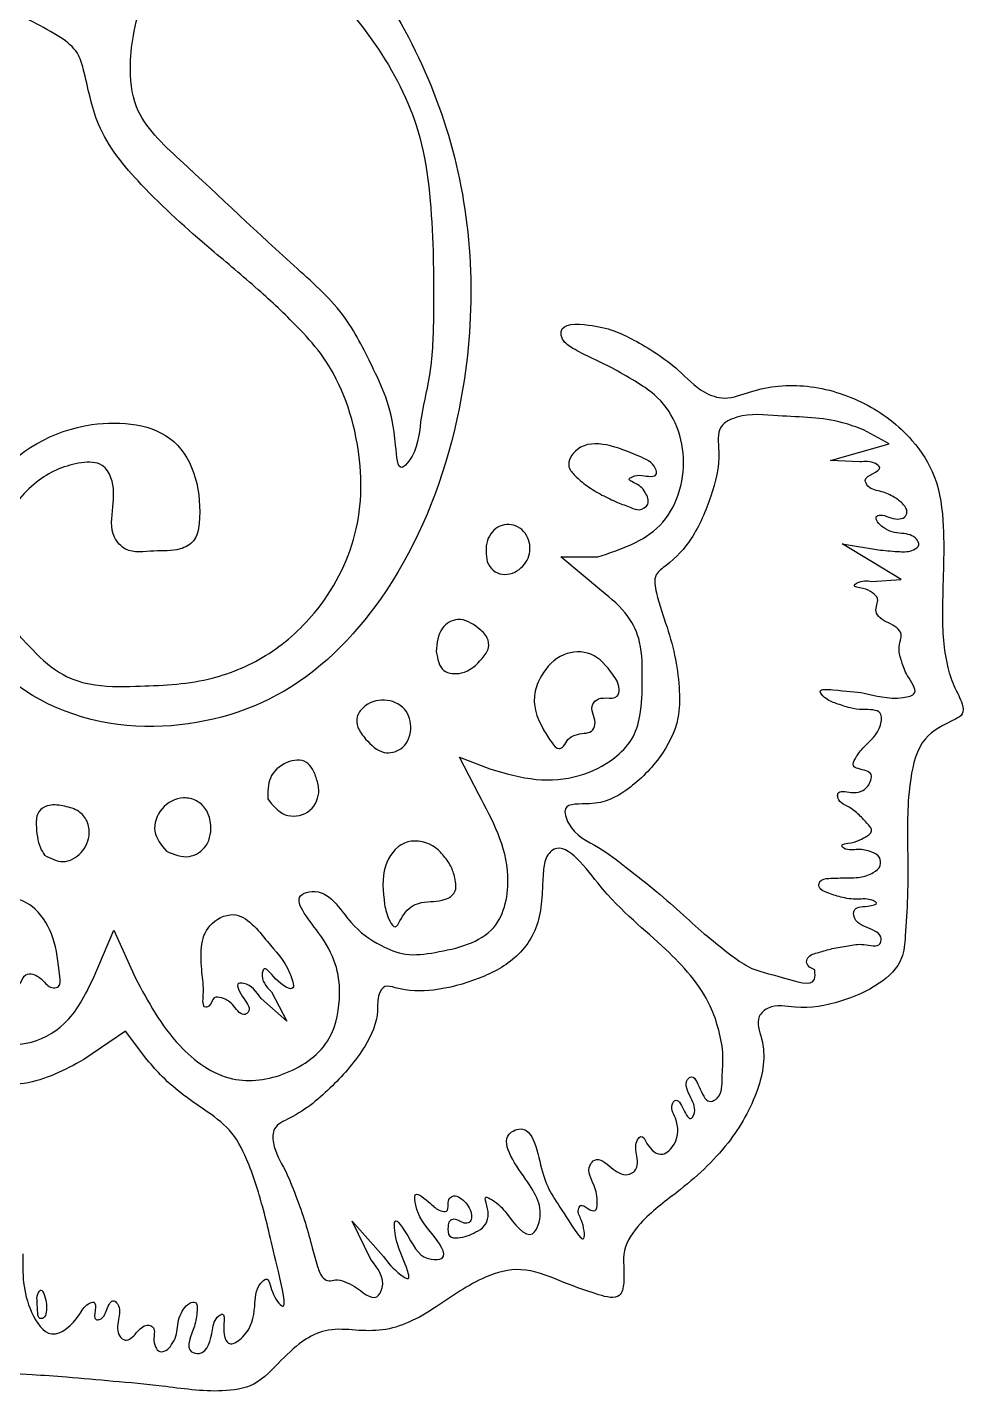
# Model space of a CAD drawing. Extents: x 1 to 188, y -1 to 173.
# Drawn here: x 155.21 to 176.26, y 33.86 to 64.56 of the extents above; entities that cross this region are included whole.
import ezdxf

# ---------------------------------------------------------------- set-up
doc = ezdxf.new("R2010")
doc.units = 0
doc.layers.get('0').update_dxf_attribs({"linetype": 'CONTINUOUS'})

msp = doc.modelspace()

# ---------------------------------------------------------------- linework, layer by layer
at = {"color": 7}
for p, q in [((164.331073, 59.525141), (164.331073, 59.525141)), ((174.590001, 55.191938), (174.012072, 55.506451)), ((173.267084, 54.81538), (173.928543, 55.003658)), ((173.928543, 55.003658), (174.590001, 55.191938)), ((173.928543, 54.784956), (173.267084, 54.81538)), ((168.128585, 54.038937), (168.128585, 54.038937)), ((174.193126, 52.539069), (173.531668, 52.942591)), ((173.531668, 52.942591), (174.391563, 52.800893)), ((165.549003, 52.535929), (165.549003, 52.535929)), ((168.11779, 51.881225), (167.201749, 52.645974)), ((167.201749, 52.645974), (168.032435, 52.645974)), ((174.854584, 52.135551), (174.193126, 52.539069)), ((174.193126, 52.095482), (174.854584, 52.135551)), ((164.403543, 50.513692), (164.403543, 50.513692)), ((162.814032, 48.547335), (162.814032, 48.547335)), ((166.815696, 48.75176), (166.815696, 48.75176)), ((165.35845, 47.298681), (164.924322, 48.138186)), ((164.924322, 48.138186), (165.607238, 47.878537)), ((160.611111, 47.202672), (160.611111, 47.202672)), ((155.593235, 45.934051), (155.593235, 45.934051)), ((158.334239, 46.021429), (158.334239, 46.021429)), ((163.240355, 44.825626), (163.240355, 44.825626)), ((156.685409, 43.150814), (157.14999, 44.244765)), ((157.14999, 44.244765), (157.635448, 43.168226)), ((172.914077, 43.352789), (172.914157, 43.352781)), ((159.132752, 43.291104), (159.132752, 43.291104)), ((161.040953, 42.194932), (160.461886, 42.709264)), ((160.694534, 42.856391), (161.040953, 42.194932)), ((157.413648, 41.971558), (156.476811, 41.332195)), ((157.894131, 41.334579), (157.413648, 41.971558)), ((162.933518, 36.837131), (162.508279, 37.697026)), ((162.508279, 37.697026), (163.212547, 36.903276)), ((162.93365, 36.83712), (162.933518, 36.837131)), ((155.428558, 35.86698), (155.428585, 35.86698)), ((158.582577, 35.315774), (158.582709, 35.315766)), ((155.310898, 34.241909), (154.288098, 34.299932))]:
    msp.add_line(p, q, dxfattribs=at)
for points, knots in [([(133.882426, 80.597362), (134.314519, 79.159693), (135.176452, 76.291848), (138.187266, 73.008502), (141.143793, 71.222406), (143.753088, 70.976724), (145.970014, 70.900852), (149.353936, 70.883528), (152.929756, 70.904767), (156.29775, 70.579721), (159.640417, 69.184092), (163.101399, 66.19633), (165.377918, 61.022215), (165.187044, 55.928198), (163.597507, 51.966957), (161.190658, 49.402946), (157.994203, 48.556058), (154.991692, 49.322733), (153.058193, 51.867246), (154.236737, 54.582677), (156.321636, 55.824203), (158.792616, 55.56017), (159.174334, 53.922148), (159.004837, 52.990872), (158.566139, 52.755911), (158.048272, 52.808381), (157.469657, 52.701228), (157.052106, 53.16707), (157.13592, 53.767854), (157.1723, 54.3295), (156.890604, 54.792051), (156.206771, 54.777083), (155.372215, 54.408462), (154.634943, 53.499367), (154.281581, 52.538458), (154.419791, 51.751016), (154.746292, 51.169743), (155.272218, 50.60587), (155.843503, 50.022699), (156.702137, 49.716557), (157.842797, 49.73567), (159.208422, 49.79213), (160.625725, 50.366389), (161.85024, 51.453465), (162.742064, 53.136413), (162.743449, 55.270386), (162.133512, 56.901187), (161.185611, 57.933499), (160.364459, 58.706736), (159.140451, 59.719583), (157.856493, 60.862669), (156.733892, 62.223473), (156.553366, 63.327671), (156.34664, 64.042491), (155.902878, 64.38858), (155.327323, 64.683049), (154.698384, 65.02837), (154.199712, 65.474921), (153.803504, 65.950113), (153.735157, 66.46879), (153.265989, 66.623486), (152.907938, 65.834534), (152.104943, 65.253604), (150.696821, 65.004364), (149.977515, 65.508603), (149.594575, 65.777047)], [0, 0, 0, 0, 4.446684, 8.870192, 13.0839, 14.381167, 16.686394, 19.748942, 24.522935, 27.439065, 29.802981, 35.291187, 40.697288, 46.206378, 50.104264, 53.326015, 56.356737, 59.572185, 62.167474, 64.752686, 67.314615, 69.19164, 71.117971, 71.528716, 71.881482, 72.472507, 73.111356, 73.473779, 74.157978, 74.815717, 75.1568, 75.626124, 76.651437, 77.87267, 79.031734, 79.588678, 80.217008, 81.001867, 81.905338, 82.623798, 83.661116, 85.306417, 86.69813, 88.149259, 90.148342, 92.20008, 94.384975, 95.172357, 96.386758, 97.770588, 99.928145, 101.587657, 102.877291, 103.25439, 103.770065, 104.485481, 105.218839, 105.906094, 106.481764, 107.065495, 107.281449, 107.749686, 109.162496, 110.348743, 111.699234, 111.699234, 111.699234, 111.699234]), ([(164.331073, 59.525141), (164.293101, 60.393597), (164.222706, 62.00355), (163.0765, 64.350337), (161.297184, 66.241154), (160.143044, 67.258223), (159.051753, 68.480958), (158.831034, 67.834372), (158.755288, 67.386773), (158.503544, 66.807222), (158.167702, 66.111738), (157.822442, 65.330584), (157.597542, 64.518752), (157.491542, 63.665385), (157.59622, 62.534411), (159.184126, 61.086057), (160.756503, 59.583344), (162.374092, 58.152872), (163.093534, 56.655979), (163.461308, 55.892886), (163.533247, 54.515244), (164.000134, 55.02344), (164.017799, 55.720289), (164.299717, 56.7879), (164.351634, 58.075095), (164.338278, 59.017004), (164.331073, 59.525141)], [0, 0, 0, 0, 2.573873, 4.771477, 7.764911, 9.789891, 10.608696, 11.008342, 11.402133, 12.061159, 12.848245, 13.739909, 14.614211, 15.361085, 16.32916, 17.868664, 21.475323, 23.017333, 24.335697, 26.114055, 26.63343, 26.836752, 27.763314, 28.794868, 30.096472, 31.621219, 31.621219, 31.621219, 31.621219]), ([(168.032435, 52.645974), (168.552337, 52.818205), (169.607084, 53.167619), (170.174885, 54.874602), (169.621514, 56.135188), (168.850996, 56.610868), (168.3733, 56.902792), (167.888272, 57.118036), (167.510529, 57.312228), (167.239791, 57.483779), (167.152553, 57.907283), (168.109984, 57.881221), (168.858502, 57.548206), (169.768741, 56.978583), (170.30942, 56.36487), (170.931333, 56.153333), (171.6811, 56.476637), (172.77506, 56.566489), (174.072646, 56.165218), (175.060367, 55.410338), (175.70149, 54.423275), (175.860621, 53.061889), (175.772971, 51.835599), (175.794208, 50.772003), (175.882212, 50.198649), (176.039875, 49.712563), (176.223184, 49.411902), (176.275621, 49.098982), (175.875402, 48.890763), (175.274097, 48.610255), (174.983111, 47.4194), (175.003362, 46.245538), (175.011099, 45.053462), (174.957498, 44.246494), (174.907193, 43.512532), (174.326877, 42.961145), (173.482258, 42.609937), (172.625412, 42.444606), (171.956001, 42.604806), (171.555493, 42.255496), (171.848967, 41.568998), (171.666007, 40.567791), (170.978399, 39.350866), (169.961597, 38.432439), (169.055394, 37.78766), (168.53143, 37.038215), (168.666363, 36.478997), (168.543778, 35.904115), (167.833392, 36.100238), (167.209241, 36.343499), (166.334862, 36.701757), (165.327795, 36.425432), (164.57273, 35.864165), (163.825122, 35.411162), (163.198625, 35.217703), (162.587029, 35.238618), (161.992257, 35.299041), (161.39624, 35.034602), (160.891611, 34.557499), (160.369586, 33.965665), (159.365409, 33.821799), (158.323228, 33.989867), (157.152935, 34.090455), (156.179029, 34.181736), (155.569587, 34.223979), (155.310898, 34.241909)], [0, 0, 0, 0, 1.56612, 3.17726, 4.737447, 5.269799, 5.873058, 6.419956, 6.852169, 7.164657, 7.338741, 7.970233, 9.046035, 10.252012, 11.013885, 11.491916, 12.096454, 13.369626, 14.72628, 16.071309, 17.024825, 18.17117, 20.091477, 20.731555, 21.352939, 21.833106, 22.233272, 22.454376, 22.646267, 23.456015, 24.414263, 26.00018, 27.077003, 27.95775, 28.456086, 29.217165, 30.173436, 31.205745, 31.809, 32.090944, 32.591942, 33.737922, 35.104867, 36.702775, 37.785885, 38.494407, 39.221918, 39.521626, 39.981264, 40.928659, 41.822688, 42.639371, 43.92785, 44.640065, 45.254865, 45.858642, 46.468791, 47.01662, 47.742895, 48.563062, 49.285597, 50.644916, 51.748216, 52.802877, 53.580719, 53.580719, 53.580719, 53.580719]), ([(174.012072, 55.506451), (173.855123, 55.563972), (173.479184, 55.701752), (172.829675, 55.794159), (172.032479, 55.810386), (171.342747, 55.898009), (170.684646, 55.589528), (170.811685, 54.826534), (170.59655, 54.004604), (170.216846, 53.085606), (169.733377, 52.555805), (169.271024, 52.244497), (169.376831, 51.674395), (169.592495, 51.094451), (169.797797, 50.349732), (169.879804, 49.668393), (169.868506, 48.885431), (169.450954, 48.075369), (168.724297, 47.378437), (168.045496, 47.0292), (167.205876, 47.128864), (167.425971, 46.404491), (168.044487, 46.156462), (168.70205, 45.631935), (169.345224, 45.134772), (169.940253, 44.603658), (170.482078, 44.112185), (170.963057, 43.734008), (171.515585, 43.325339), (172.067278, 43.245356), (172.950353, 42.929569), (172.920892, 43.273281), (172.914077, 43.352789)], [0, 0, 0, 0, 0.500501, 1.198844, 1.954398, 2.88811, 3.299569, 3.863977, 4.880964, 5.933931, 6.755988, 7.068025, 7.46818, 8.280764, 9.027141, 9.747504, 10.345307, 11.343237, 12.391233, 13.258389, 13.811314, 14.146809, 15.015778, 15.781667, 16.657836, 17.456301, 18.17538, 18.843236, 19.317711, 20.148431, 20.850785, 21.062149, 21.062149, 21.062149, 21.062149]), ([(168.128585, 54.038937), (168.013152, 54.104633), (167.795182, 54.228688), (167.552059, 54.439509), (167.297617, 54.716497), (167.602033, 55.215234), (168.293774, 55.201488), (168.847174, 54.951378), (169.306543, 54.773215), (169.391027, 54.414572), (169.029977, 54.487279), (168.863594, 54.485697), (168.696766, 54.383943), (168.946155, 54.27853), (169.092976, 54.153659), (169.228842, 53.82554), (168.973608, 53.671203), (168.738226, 53.77536), (168.457227, 53.874869), (168.244408, 53.981115), (168.128585, 54.038937)], [0, 0, 0, 0, 0.395061, 0.74599, 0.989582, 1.424649, 2.084449, 2.856493, 3.325933, 3.445499, 3.772452, 3.99191, 4.080175, 4.198288, 4.545939, 4.81742, 5.044704, 5.238173, 5.562174, 5.949058, 5.949058, 5.949058, 5.949058]), ([(174.391563, 52.800893), (174.537303, 52.786058), (174.786452, 52.760696), (175.08448, 52.756965), (175.289892, 52.901961), (175.200281, 53.06757), (175.057868, 53.155744), (174.862018, 53.175977), (174.653937, 53.197479), (174.461397, 53.295697), (174.337929, 53.399224), (174.263904, 53.560221), (174.431005, 53.606885), (174.577586, 53.531906), (174.760171, 53.486635), (174.938102, 53.515507), (175.01572, 53.678237), (174.897294, 53.854397), (174.697642, 53.999803), (174.42247, 54.133556), (174.143444, 54.157524), (174.001923, 54.409646), (174.206701, 54.510705), (174.438725, 54.641184), (174.200603, 54.810669), (174.044085, 54.795876), (173.928543, 54.784956)], [0, 0, 0, 0, 0.437406, 0.747773, 0.90906, 1.049111, 1.214494, 1.409759, 1.626938, 1.843438, 2.031127, 2.148456, 2.243979, 2.439401, 2.650395, 2.803839, 2.933628, 3.114109, 3.374288, 3.685898, 4.023561, 4.163539, 4.397801, 4.602526, 4.728274, 5.082864, 5.082864, 5.082864, 5.082864]), ([(165.549003, 52.535929), (165.52597, 52.698826), (165.48228, 53.007811), (165.79498, 53.400381), (166.277097, 53.376148), (166.544816, 52.996333), (166.490899, 52.537812), (166.189949, 52.277218), (165.885949, 52.232282), (165.660764, 52.329994), (165.587115, 52.465702), (165.549003, 52.535929)], [0, 0, 0, 0, 0.478638, 0.907888, 1.306624, 1.738726, 2.144193, 2.587496, 2.819916, 3.038187, 3.272271, 3.272271, 3.272271, 3.272271]), ([(172.914157, 43.352781), (172.830803, 43.39209), (172.704096, 43.451845), (172.763944, 43.69174), (173.026436, 43.74455), (173.313777, 43.847772), (173.668451, 43.890128), (173.995169, 43.962192), (174.369497, 43.83425), (174.443673, 44.161065), (174.089022, 44.299467), (173.790077, 44.4395), (173.780598, 44.777481), (174.027781, 44.762951), (174.369509, 44.832395), (174.126937, 44.972533), (173.873642, 44.920196), (173.506547, 44.980215), (173.234712, 45.071282), (172.987107, 45.172036), (173.022586, 45.392722), (173.2845, 45.420504), (173.569516, 45.420519), (173.918679, 45.420805), (174.20623, 45.508815), (174.411756, 45.670455), (174.391171, 45.910684), (174.162479, 46.030017), (173.887896, 46.088592), (173.645732, 46.019416), (173.459109, 46.186167), (173.783969, 46.205766), (173.940446, 46.286228), (174.110811, 46.36293), (174.225531, 46.491462), (174.101337, 46.645605), (173.95257, 46.800848), (173.732411, 47.020245), (173.433506, 47.108286), (173.420888, 47.415119), (173.803889, 47.298795), (174.099166, 47.400067), (174.261784, 47.813479), (173.957828, 47.851827), (173.735498, 47.939832), (173.857573, 48.178222), (174.066109, 48.439776), (174.400789, 48.699654), (174.437801, 49.228688), (174.010147, 49.196085), (173.699519, 49.240924), (173.400115, 49.349258), (173.17319, 49.425087), (172.949135, 49.691784), (173.566943, 49.628066), (174.049665, 49.609244), (174.643456, 49.404605), (175.296459, 49.567631), (174.976198, 49.967065), (174.874265, 50.264454), (174.790171, 50.547073), (174.834533, 50.750747), (174.879954, 50.924138), (174.751992, 51.074048), (174.571834, 51.160894), (174.390162, 51.249597), (174.266978, 51.408878), (174.312279, 51.562701), (174.351651, 51.723643), (174.188809, 51.864403), (174.049032, 51.937775), (173.734964, 51.971104), (173.951075, 52.126611), (174.085572, 52.109314), (174.193126, 52.095482)], [0, 0, 0, 0, 0.235432, 0.357882, 0.628571, 0.941318, 1.311274, 1.661696, 2.029859, 2.133993, 2.524489, 2.928078, 3.058679, 3.385901, 3.591897, 3.683751, 4.03149, 4.414449, 4.741371, 4.959259, 5.0793, 5.289633, 5.623635, 5.995179, 6.307106, 6.53001, 6.708768, 6.923387, 7.239181, 7.554579, 7.623851, 7.845439, 8.092489, 8.285207, 8.397024, 8.536009, 8.781186, 9.086853, 9.466555, 9.563671, 9.858516, 10.260828, 10.528414, 10.852591, 10.974245, 11.14907, 11.467181, 12.083629, 12.351088, 12.747963, 13.038232, 13.362633, 13.659638, 13.829243, 14.117891, 14.820626, 15.70326, 15.982514, 16.399616, 16.744799, 17.03807, 17.23492, 17.374017, 17.544118, 17.762626, 17.981097, 18.153837, 18.301034, 18.442409, 18.616207, 18.850342, 19.060351, 19.143062, 19.473232, 19.473232, 19.473232, 19.473232]), ([(165.607238, 47.878537), (165.951467, 47.776084), (166.606078, 47.581252), (167.605903, 47.660807), (168.34387, 48.025277), (168.831252, 48.514254), (169.030874, 49.147302), (169.030997, 49.88978), (169.048009, 50.665029), (168.718265, 51.394978), (168.335296, 51.705095), (168.11779, 51.881225)], [0, 0, 0, 0, 1.070826, 2.036363, 2.927278, 3.489791, 4.056192, 4.860699, 5.719962, 6.350764, 7.179978, 7.179978, 7.179978, 7.179978]), ([(164.403543, 50.513692), (164.415733, 50.705574), (164.436785, 51.036943), (164.922762, 51.328104), (165.301807, 51.092211), (165.562512, 50.865586), (165.605503, 50.57401), (165.374759, 50.280776), (165.06328, 49.983564), (164.487793, 50.031504), (164.432722, 50.346689), (164.403543, 50.513692)], [0, 0, 0, 0, 0.545676, 0.942351, 1.440108, 1.744399, 1.960169, 2.244412, 2.810616, 3.212937, 3.666354, 3.666354, 3.666354, 3.666354]), ([(166.815696, 48.75176), (166.742582, 48.894963), (166.611573, 49.151562), (166.590975, 49.592823), (166.784547, 50.059095), (167.197064, 50.514949), (167.944934, 50.540722), (168.317981, 50.091235), (168.541611, 49.752188), (168.483589, 49.451221), (168.222462, 49.479175), (168.008393, 49.461783), (167.870578, 49.275801), (167.939714, 49.075017), (167.998261, 48.886119), (167.907455, 48.697936), (167.713024, 48.676871), (167.528495, 48.650744), (167.345284, 48.552385), (167.291678, 48.397935), (167.131698, 48.288651), (166.962474, 48.516328), (166.872192, 48.661141), (166.815696, 48.75176)], [0, 0, 0, 0, 0.478065, 0.856621, 1.279228, 1.972535, 2.578721, 3.253945, 3.611048, 3.776816, 4.027278, 4.250301, 4.415651, 4.633531, 4.84348, 5.001261, 5.180655, 5.38242, 5.578536, 5.754574, 5.866218, 6.072974, 6.418696, 6.418696, 6.418696, 6.418696]), ([(162.814032, 48.547335), (162.746155, 48.631634), (162.630165, 48.775689), (162.594976, 49.058862), (162.8001, 49.341418), (163.230364, 49.491162), (163.740503, 49.274499), (163.888621, 48.758286), (163.684273, 48.291761), (163.161033, 48.181502), (162.941022, 48.413453), (162.814032, 48.547335)], [0, 0, 0, 0, 0.32055, 0.547771, 0.795228, 1.304219, 1.79815, 2.273725, 2.767051, 3.145446, 3.662028, 3.662028, 3.662028, 3.662028]), ([(160.611111, 47.202672), (160.611633, 47.365721), (160.612718, 47.704891), (160.989782, 48.056229), (161.443099, 48.108969), (161.642638, 47.853989), (161.727877, 47.617423), (161.797879, 47.26789), (161.561322, 46.828328), (160.952467, 46.76592), (160.726872, 47.05456), (160.611111, 47.202672)], [0, 0, 0, 0, 0.470872, 0.979493, 1.41829, 1.62756, 1.892648, 2.177244, 2.676689, 3.182825, 3.716276, 3.716276, 3.716276, 3.716276]), ([(157.635448, 43.168226), (157.922377, 42.635407), (158.431485, 41.690007), (159.717979, 40.743002), (161.069152, 40.942991), (162.091233, 41.665679), (162.310444, 43.009222), (162.049479, 43.933916), (161.082675, 44.990523), (161.954761, 45.232696), (162.393374, 44.403632), (163.059399, 43.923837), (163.732095, 43.648994), (164.620977, 43.771504), (165.838304, 44.067566), (166.174791, 45.780714), (165.67028, 46.718841), (165.35845, 47.298681)], [0, 0, 0, 0, 1.814874, 3.220191, 4.427273, 5.678231, 6.707769, 8.158394, 9.094447, 9.329757, 10.458338, 11.294659, 11.8826, 12.554431, 13.984674, 15.186174, 17.130646, 17.130646, 17.130646, 17.130646]), ([(155.593235, 45.934051), (155.559192, 45.986835), (155.478584, 46.111819), (155.426423, 46.353182), (155.400459, 46.621534), (155.415522, 46.914751), (155.687866, 47.089699), (156.003325, 47.047722), (156.326352, 46.97252), (156.560352, 46.738415), (156.634656, 46.372096), (156.467927, 45.963231), (156.008412, 45.712673), (155.730341, 45.860944), (155.593235, 45.934051)], [0, 0, 0, 0, 0.187412, 0.44376, 0.723942, 1.016762, 1.248115, 1.597321, 1.941485, 2.228072, 2.53427, 3.010949, 3.463959, 3.904568, 3.904568, 3.904568, 3.904568]), ([(158.334239, 46.021429), (158.217666, 46.163584), (157.981253, 46.451876), (158.184771, 47.034267), (158.636202, 47.265568), (159.019461, 47.1833), (159.249508, 46.966011), (159.361843, 46.600201), (159.304941, 46.133063), (158.822389, 45.817751), (158.504985, 45.950186), (158.334239, 46.021429)], [0, 0, 0, 0, 0.519528, 1.053612, 1.592016, 1.893574, 2.174583, 2.496628, 3.016982, 3.467403, 3.991805, 3.991805, 3.991805, 3.991805]), ([(163.212547, 36.903276), (163.31164, 36.770725), (163.443429, 36.594438), (163.838774, 36.33123), (163.633207, 36.98039), (163.479631, 37.163058), (163.447381, 37.865238), (163.891712, 37.171955), (164.051857, 36.817394), (164.742581, 36.838678), (164.207777, 37.562587), (163.973251, 37.810213), (163.871827, 38.440513), (164.285004, 38.09201), (164.428441, 37.937153), (164.668867, 37.892002), (164.664261, 38.078241), (164.680184, 38.212782), (164.8096, 38.287836), (164.951417, 38.225265), (165.072284, 38.11252), (165.165449, 37.962944), (165.209196, 37.816262), (165.180283, 37.67731), (165.049087, 37.634085), (164.933418, 37.696869), (164.815089, 37.760293), (164.682198, 37.705413), (164.662376, 37.547956), (164.656343, 37.326699), (164.989127, 37.307154), (165.23173, 37.419099), (165.500278, 37.567889), (165.590097, 37.816277), (165.559391, 37.999771), (165.459218, 38.293163), (165.789783, 38.108161), (165.996135, 37.870895), (166.50329, 37.169168), (166.859705, 37.955028), (166.471386, 38.586774), (165.749513, 39.566232), (166.58951, 39.930169), (166.761664, 38.554237), (167.128853, 38.140082), (167.795094, 37.029488), (167.708351, 37.705227), (167.560211, 37.903819), (167.654827, 38.100096), (167.804142, 37.973169), (168.007681, 37.88186), (168.039097, 38.210059), (167.972947, 38.500797), (167.759017, 38.870739), (168.028751, 39.170678), (168.343633, 38.89005), (168.627024, 38.688475), (168.958437, 38.853077), (168.908861, 39.202701), (168.863252, 39.459749), (169.034684, 39.666776), (169.174036, 39.338913), (169.472618, 39.095617), (169.857622, 39.49758), (169.853723, 39.937276), (169.644615, 40.276874), (169.826064, 40.487906), (169.951879, 40.214597), (170.109771, 39.932858), (170.256623, 40.197401), (170.13878, 40.472971), (169.954737, 40.79766), (170.190428, 41.023205), (170.340998, 40.639905), (170.502201, 40.325233), (170.840863, 40.523287), (170.818422, 40.9491), (170.875731, 41.448131), (170.764309, 41.99738), (170.478226, 42.873128), (169.415303, 44.027386), (168.349275, 44.79554), (167.254848, 46.346387), (166.838244, 45.862241), (166.808171, 45.532571), (166.783617, 45.082002), (166.751178, 44.559247), (166.550777, 44.054608), (166.12733, 43.520805), (165.353219, 43.121527), (164.400678, 42.861236), (163.707472, 42.867791), (163.236711, 43.029256), (163.065859, 42.75076), (163.11944, 42.274217), (162.778957, 41.510175), (162.064904, 40.705532), (161.386515, 40.125525), (160.719117, 39.843143), (160.722603, 39.316649), (161.011846, 38.870227), (161.247775, 38.26335), (161.460634, 37.685404), (161.596539, 37.140563), (161.718057, 36.728182), (161.806874, 36.437331), (161.994878, 36.329806), (162.158175, 36.407316), (162.3608, 36.329456), (162.645286, 36.211297), (163.014699, 35.830838), (163.295767, 36.364799), (163.088828, 36.634716), (162.93365, 36.83712)], [0, 0, 0, 0, 0.569436, 0.757322, 0.991653, 1.881001, 2.09133, 2.527132, 3.272224, 3.51939, 4.122663, 4.850772, 5.087924, 5.482638, 5.769357, 5.894834, 6.052994, 6.192825, 6.301928, 6.440938, 6.619356, 6.800159, 6.960006, 7.076647, 7.1784, 7.319422, 7.45976, 7.563646, 7.687787, 7.914296, 8.095491, 8.523065, 8.75772, 8.982951, 9.235213, 9.421384, 9.576482, 10.015102, 10.764693, 11.062828, 12.080954, 13.182093, 13.367539, 14.467446, 15.612879, 16.236592, 16.656421, 16.902134, 16.99863, 17.174326, 17.350787, 17.520715, 17.925002, 18.396912, 18.551635, 18.957779, 19.359763, 19.543274, 19.920855, 20.242666, 20.349198, 20.557049, 20.983558, 21.339077, 21.912566, 22.26224, 22.341683, 22.618415, 22.887034, 22.980838, 23.368542, 23.785933, 23.865475, 24.218789, 24.58513, 24.740241, 25.219711, 25.709958, 26.291667, 26.863868, 28.480455, 30.623979, 31.890673, 32.055367, 32.393033, 32.855203, 33.423879, 33.948615, 34.458184, 35.434217, 36.501697, 37.360171, 37.594169, 37.80355, 38.183708, 39.033521, 40.181399, 41.387411, 41.800204, 42.119279, 42.787751, 43.398921, 44.062849, 44.638347, 45.073299, 45.373222, 45.508196, 45.658535, 45.869578, 46.113509, 46.664704, 46.894933, 47.585152, 47.585152, 47.585152, 47.585152]), ([(163.240355, 44.825626), (163.205625, 45.11663), (163.144083, 45.632295), (163.617675, 46.323405), (164.253843, 46.240061), (164.556453, 45.948878), (164.73628, 45.701167), (164.830461, 45.417563), (164.879248, 45.088787), (164.51637, 44.866104), (164.179926, 44.910104), (163.869795, 44.810078), (163.695176, 44.653264), (163.605051, 44.491428), (163.482705, 44.252503), (163.295217, 44.538098), (163.26302, 44.706837), (163.240355, 44.825626)], [0, 0, 0, 0, 0.864488, 1.531893, 2.169342, 2.472498, 2.788498, 3.067989, 3.390951, 3.656338, 4.190724, 4.390017, 4.61939, 4.85342, 5.024624, 5.193266, 5.594325, 5.594325, 5.594325, 5.594325]), ([(154.899418, 43.37005), (154.939759, 43.545149), (154.991557, 43.769985), (154.630065, 43.877261), (154.458121, 43.508757), (154.311877, 43.131278), (153.977761, 43.220091), (154.223414, 43.629949), (154.318397, 44.021402), (153.898618, 44.238276), (153.664348, 43.911434), (153.489833, 43.735974), (153.310373, 43.683665), (153.251131, 44.01048), (153.596105, 44.390771), (154.11921, 44.788424), (154.808128, 45.074708), (155.472675, 44.731252), (155.850452, 44.028665), (155.902373, 43.476226), (155.964879, 42.976396), (155.726964, 42.919566), (155.564458, 43.110976), (155.387427, 43.267393), (155.130685, 43.265644), (155.089345, 43.108915), (154.977018, 42.932318), (154.899269, 43.171026), (154.899357, 43.288472), (154.899418, 43.37005)], [0, 0, 0, 0, 0.426331, 0.54743, 0.984625, 1.419646, 1.499271, 1.895979, 2.369002, 2.585966, 3.075301, 3.291329, 3.40186, 3.516656, 4.084989, 4.843099, 5.547458, 6.143432, 6.903723, 7.788038, 8.014763, 8.133094, 8.405496, 8.686884, 8.845228, 9.057241, 9.167557, 9.29068, 9.570716, 9.570716, 9.570716, 9.570716]), ([(159.132752, 43.291104), (159.102564, 43.684073), (159.055987, 44.290383), (160.004185, 44.786486), (160.608824, 43.941411), (161.030676, 43.543374), (161.278927, 42.797176), (160.799341, 43.080656), (160.537894, 43.471013), (160.443642, 43.130361), (160.579753, 42.98173), (160.694534, 42.856391)], [0, 0, 0, 0, 1.070183, 1.651176, 2.629355, 3.504838, 3.839093, 4.281671, 4.623617, 4.710592, 5.178619, 5.178619, 5.178619, 5.178619]), ([(152.497398, 44.444121), (152.526527, 44.041171), (152.580911, 43.288861), (153.171358, 42.309432), (154.097544, 41.764105), (155.155645, 41.580137), (156.181266, 42.1234), (156.50553, 42.784231), (156.685409, 43.150814)], [0, 0, 0, 0, 1.19991, 2.240238, 3.276293, 4.349405, 5.31258, 6.512535, 6.512535, 6.512535, 6.512535]), ([(160.461886, 42.709264), (160.357998, 42.861947), (160.234069, 43.044086), (159.84697, 43.065436), (160.077734, 42.695366), (160.254134, 42.458014), (160.034079, 42.283925), (159.83907, 42.577503), (159.653435, 42.718278), (159.357893, 42.765319), (159.353325, 42.545966), (159.134757, 42.482148), (159.18534, 42.928323), (159.153398, 43.148673), (159.132752, 43.291104)], [0, 0, 0, 0, 0.52276, 0.62361, 0.981342, 1.303812, 1.386472, 1.703774, 2.033828, 2.201103, 2.421566, 2.496764, 2.773671, 3.27983, 3.27983, 3.27983, 3.27983]), ([(156.476811, 41.332195), (156.043747, 41.100795), (155.208113, 40.65429), (153.678615, 40.890096), (152.962711, 41.542888), (152.582092, 41.889953)], [0, 0, 0, 0, 1.442532, 2.783488, 4.305754, 4.305754, 4.305754, 4.305754]), ([(158.582709, 35.315766), (158.590707, 35.386252), (158.606911, 35.529056), (158.71233, 35.712991), (158.819292, 35.854975), (159.032706, 35.900437), (159.021919, 35.598361), (158.981857, 35.312308), (158.713018, 34.777003), (159.253173, 34.667459), (159.35969, 35.189816), (159.415333, 35.51166), (159.653019, 35.654694), (159.593778, 35.251421), (159.685444, 34.808236), (160.227575, 35.191381), (160.338061, 35.713584), (160.327016, 36.187892), (160.634636, 36.484462), (160.693101, 36.052169), (161.103186, 35.527489), (160.722341, 37.078801), (160.56014, 37.842738), (160.20902, 39.003133), (159.801207, 39.773052), (159.229479, 40.178629), (158.70249, 40.532401), (158.261616, 40.9134), (158.00968, 41.202147), (157.894131, 41.334579)], [0, 0, 0, 0, 0.210882, 0.427249, 0.621273, 0.752962, 0.929716, 1.289805, 1.870769, 2.044614, 2.649431, 2.996979, 3.086678, 3.313586, 3.783556, 4.109783, 4.840226, 5.380402, 5.529354, 5.85182, 6.245712, 7.026992, 8.543095, 9.660174, 10.427748, 11.129926, 11.718876, 12.340932, 12.867947, 12.867947, 12.867947, 12.867947]), ([(155.103253, 36.961109), (155.098987, 36.53233), (155.092583, 35.888718), (155.741307, 34.918266), (156.338744, 35.473915), (156.492136, 35.806937), (156.739493, 35.912875), (156.745616, 35.682214), (156.689992, 35.467606), (156.917475, 35.492688), (156.975276, 35.68385), (157.110133, 35.970859), (157.31148, 35.764384), (157.251116, 35.478178), (157.203148, 35.160806), (157.452047, 34.954654), (157.666044, 35.191688), (157.829439, 35.383953), (158.093184, 35.322236), (158.038997, 35.072432), (158.064099, 34.887102), (158.173478, 34.737553), (158.347106, 34.782563), (158.461144, 34.922113), (158.559053, 35.104599), (158.57477, 35.245695), (158.582577, 35.315774)], [0, 0, 0, 0, 1.328419, 1.994007, 2.746269, 3.073174, 3.193799, 3.373559, 3.587861, 3.66461, 3.941807, 4.191234, 4.296927, 4.651397, 5.026187, 5.173417, 5.47314, 5.774502, 5.898064, 6.15239, 6.357307, 6.496062, 6.631041, 6.818952, 7.0315, 7.241242, 7.241242, 7.241242, 7.241242]), ([(155.428585, 35.86698), (155.420549, 35.941917), (155.409742, 36.042693), (155.533039, 36.192006), (155.603591, 35.984482), (155.645025, 35.842977), (155.636528, 35.664442), (155.603067, 35.516229), (155.456377, 35.489953), (155.432217, 35.682378), (155.429979, 35.795283), (155.428558, 35.86698)], [0, 0, 0, 0, 0.227109, 0.30542, 0.44828, 0.650891, 0.833234, 0.975327, 1.053767, 1.188147, 1.421955, 1.421955, 1.421955, 1.421955])]:
    msp.add_open_spline(points, degree=3, knots=knots, dxfattribs=at)

doc.saveas('drawing.dxf')
